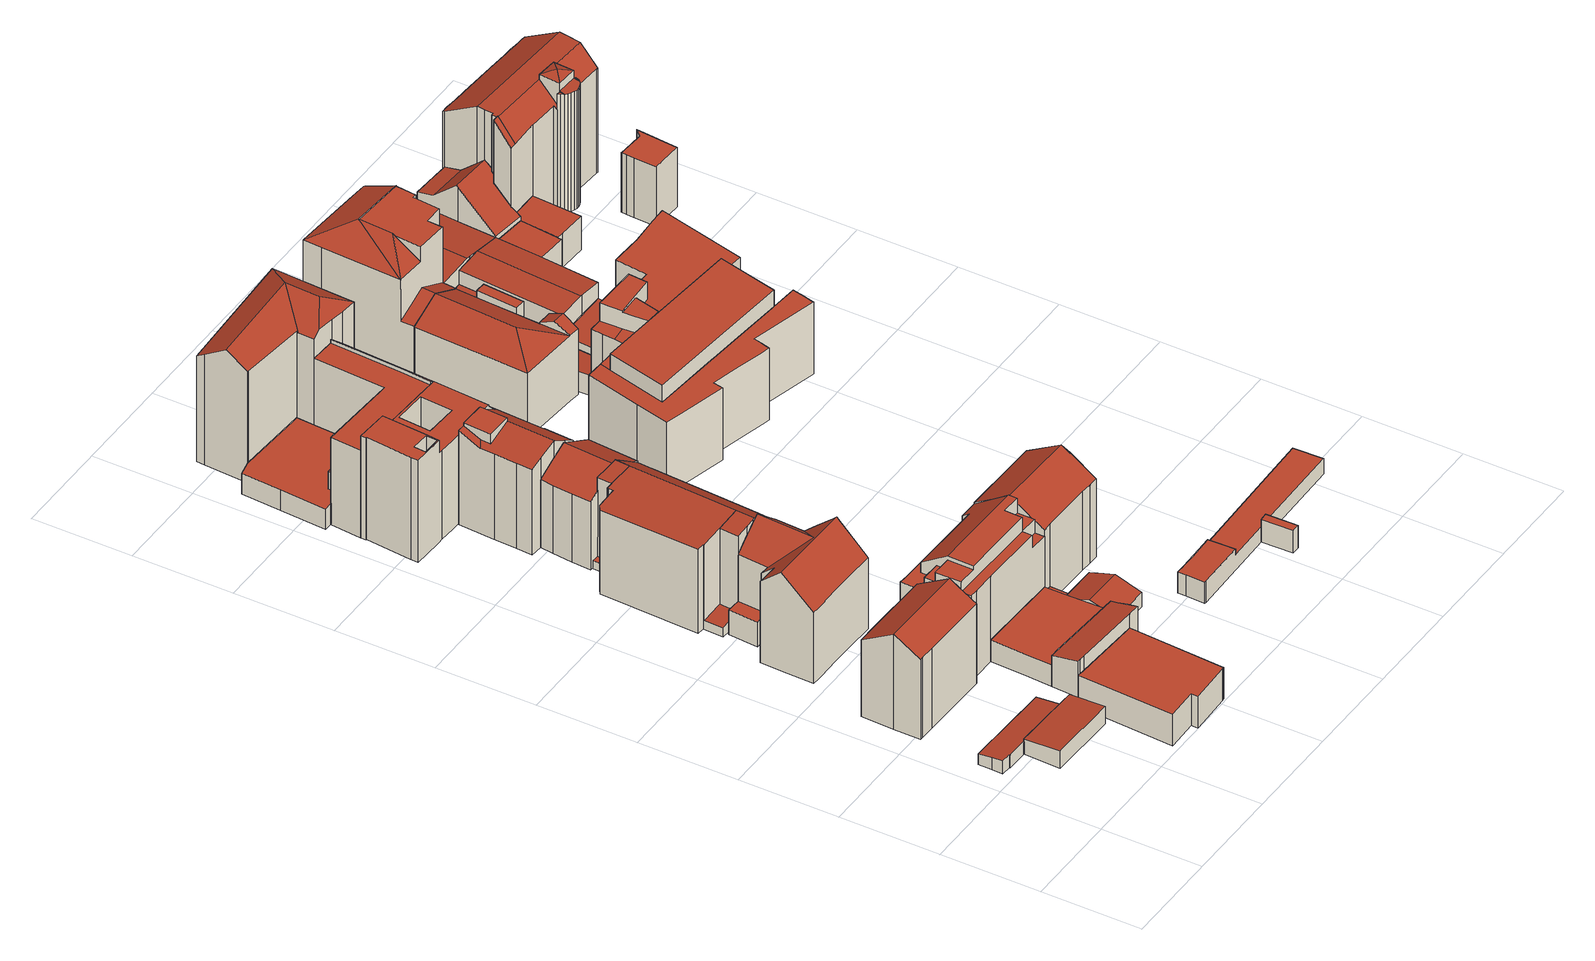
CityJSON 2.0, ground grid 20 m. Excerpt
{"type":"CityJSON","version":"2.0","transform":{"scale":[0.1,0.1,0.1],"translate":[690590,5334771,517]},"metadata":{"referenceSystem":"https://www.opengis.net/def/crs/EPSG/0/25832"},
"CityObjects":{
"building1":{"type":"Building","attributes":{"Gemeindeschluessel":"09162000","HoeheDach":"522.249","HoeheGrund":"519.406","Methode":"2000","NiedrigsteTraufeDesGebaeudes":"521.679","Geometrietyp2DReferenz":"3000","function":"31001_1000","roofType":"1000","measuredHeight":2.84},"geometry":[{"type":"MultiSurface","lod":"2","boundaries":[[[0,1,2,3]],[[4,5,6,7,8,2,1,9]],[[10,0,3,11,12,13,14,15]],[[15,4,9,10]],[[11,8,7,12]],[[14,5,4,15]],[[12,7,6,13]],[[10,9,1,0]],[[13,6,5,14]],[[3,2,8,11]]],"semantics":{"surfaces":[{"type":"WallSurface"},{"type":"RoofSurface"},{"type":"GroundSurface"}],"values":[0,1,2,0,0,0,0,0,0,0]}}]},
"building2":{"type":"Building","attributes":{"Gemeindeschluessel":"09162000","HoeheDach":"523.307","HoeheGrund":"519.489","Methode":"2000","NiedrigsteTraufeDesGebaeudes":"522.813","Geometrietyp2DReferenz":"3000","function":"31001_9998","roofType":"1000","measuredHeight":3.82},"geometry":[{"type":"MultiSurface","lod":"2","boundaries":[[[16,17,18,19,20]],[[16,21,22,17]],[[23,20,19,24]],[[25,18,17,22]],[[24,19,18,25]],[[20,23,21,16]],[[22,21,23,24,25]]],"semantics":{"surfaces":[{"type":"RoofSurface"},{"type":"WallSurface"},{"type":"GroundSurface"}],"values":[0,1,1,1,1,1,2]}}]},
"building3":{"type":"Building","attributes":{"Gemeindeschluessel":"09162000","HoeheDach":"539.886","HoeheGrund":"519.356","Methode":"2000","NiedrigsteTraufeDesGebaeudes":"536.016","Geometrietyp2DReferenz":"3000","function":"31001_1000","roofType":"3100","measuredHeight":20.53,"storeysAboveGround":6},"geometry":[{"type":"MultiSurface","lod":"2","boundaries":[[[26,27,28,29]],[[30,31,32,33]],[[34,35,36,37,30,33,26,29,38,39,40]],[[33,32,27,26]],[[37,41,31,30]],[[42,43,44,45,46,28]],[[29,28,46,38]],[[40,44,43,34]],[[36,47,41,37]],[[32,31,41,47,48,42,28,27]],[[39,45,44,40]],[[34,43,42,48,35]],[[35,48,47,36]],[[38,46,45,39]]],"semantics":{"surfaces":[{"type":"WallSurface"},{"type":"GroundSurface"},{"type":"RoofSurface"}],"values":[0,0,1,0,0,2,0,0,0,2,0,0,0,0]}}]},
"building4":{"type":"Building","attributes":{"Gemeindeschluessel":"09162000","HoeheDach":"524.278","HoeheGrund":"517.493","Methode":"1000","NiedrigsteTraufeDesGebaeudes":"524.278","Geometrietyp2DReferenz":"3000","function":"31001_2000","roofType":"1000","measuredHeight":6.79,"storeysAboveGround":1},"geometry":[{"type":"MultiSurface","lod":"2","boundaries":[[[49,50,51,52]],[[53,54,55,56,57,58]],[[59,60,61,62]],[[63,64,60,59]],[[57,65,66,67,68,58]],[[62,61,69,70]],[[71,72,50,49]],[[70,69,72,71]],[[67,66,73,74]],[[73,75,76,77,78,74]],[[52,51,55,54]],[[66,65,57,56,55,51,50,72,69,61,60,64,76,75,73]],[[64,63,77,76]],[[70,71,49,52,54,53,58,68,67,74,78,77,63,59,62]]],"semantics":{"surfaces":[{"type":"WallSurface"},{"type":"RoofSurface"},{"type":"GroundSurface"}],"values":[0,0,0,0,0,0,0,0,0,0,0,1,0,2]}}]},
"building5":{"type":"Building","attributes":{"Gemeindeschluessel":"09162000","HoeheDach":"540.271","HoeheGrund":"519.030","Methode":"2000","NiedrigsteTraufeDesGebaeudes":"524.310","Geometrietyp2DReferenz":"3000","function":"31001_9998","roofType":"3100","measuredHeight":21.24,"storeysAboveGround":4},"geometry":[{"type":"MultiSurface","lod":"2","boundaries":[[[79,80,81,82,83,84,85,86,87,88,89]],[[90,91,92,93,94,95,96]],[[93,92,97,98,99,100]],[[87,86,85,84,101,102,103,104,105,91,90,106,107,88]],[[97,105,108,98]],[[104,109,110,111,112,108,105]],[[83,113,114,115,101,84]],[[116,117,115,114,113,118,119,120,121,122,123,124,125,96,95,94,126,127,128,129,130,131,132]],[[98,108,112,129,128,127,99]],[[117,116,132,133,103,102]],[[94,93,100,126]],[[117,102,101,115]],[[126,100,99,127]],[[103,133,110,109,104]],[[92,91,105,97]],[[129,112,111,130]],[[89,88,107,124,123,122]],[[110,133,132,131,130,111]],[[106,90,96,125,124,107]],[[121,120,119,118,113,83,82,81,80,79,89,122]]],"semantics":{"surfaces":[{"type":"RoofSurface"},{"type":"WallSurface"},{"type":"GroundSurface"}],"values":[0,1,0,0,1,0,1,2,1,1,1,1,1,0,1,1,1,1,1,1]}}]},
"building6":{"type":"Building","attributes":{"Gemeindeschluessel":"09162000","HoeheDach":"527.253","HoeheGrund":"519.490","Methode":"1000","NiedrigsteTraufeDesGebaeudes":"526.205","Geometrietyp2DReferenz":"3000","function":"31001_2000","roofType":"2100","measuredHeight":7.76,"storeysAboveGround":2},"geometry":[{"type":"MultiSurface","lod":"2","boundaries":[[[134,135,136,137]],[[138,139,137,136,140,141]],[[142,143,144,145]],[[146,138,141,147,148,149]],[[145,144,150,151]],[[152,153,154,155]],[[149,148,143,142]],[[155,154,135,134]],[[137,139,138,146,149,142,145,151,156,152,155,134]],[[156,157,153,152]],[[144,143,148,147,141,140,136,135,154,153,157,150]],[[151,150,157,156]]],"semantics":{"surfaces":[{"type":"WallSurface"},{"type":"GroundSurface"},{"type":"RoofSurface"}],"values":[0,0,0,0,0,0,0,0,1,0,2,0]}}]},
"building7":{"type":"Building","attributes":{"Gemeindeschluessel":"09162000","HoeheDach":"524.080","HoeheGrund":"519.510","Methode":"1000","NiedrigsteTraufeDesGebaeudes":"524.080","Geometrietyp2DReferenz":"3000","function":"31001_2000","roofType":"1000","measuredHeight":4.57,"storeysAboveGround":1},"geometry":[{"type":"MultiSurface","lod":"2","boundaries":[[[158,159,134,155,152,160,156,161,162,163,164]],[[165,166,167,168,169,170,171,172,173,174,175]],[[134,168,167,155]],[[155,167,166,152]],[[159,169,168,134]],[[175,174,173,162,161,156]],[[159,158,164,171,170,169]],[[160,152,166,165,175,156]],[[172,171,164,163,162,173]]],"semantics":{"surfaces":[{"type":"GroundSurface"},{"type":"RoofSurface"},{"type":"WallSurface"}],"values":[0,1,2,2,2,2,2,2,2]}}]},
"building8":{"type":"Building","attributes":{"Gemeindeschluessel":"09162000","HoeheDach":"539.037","HoeheGrund":"519.524","Methode":"2000","NiedrigsteTraufeDesGebaeudes":"521.300","Geometrietyp2DReferenz":"3000","function":"31001_9998","roofType":"3100","measuredHeight":19.51,"storeysAboveGround":3},"geometry":[{"type":"MultiSurface","lod":"2","boundaries":[[[176,177,178,179,180]],[[181,182,183,184]],[[176,185,186,177]],[[184,183,187,188]],[[189,190,191,192]],[[193,194,195,196]],[[197,193,196,198,199]],[[200,201,202,203]],[[177,186,182,181,204,205,178]],[[188,206,207,208,209,210,211,212,213,214,215,216,200,203,217,218,219,220,221,222,205,204,181,184]],[[223,224,192,191,221,220,219]],[[192,224,180,189]],[[213,212,211,225,194,193,197,199,214]],[[208,207,206,188,187,226,227,228]],[[189,180,179,190]],[[199,198,229,230,216,215,214]],[[210,231,225,211]],[[203,202,232,217]],[[228,227,226,187,183,182,186,185,233,234]],[[196,195,233,195,229,198]],[[180,185,176]],[[225,231,234,233,195,194]],[[216,230,201,200]],[[218,235,223,219]],[[230,229,195,233,185,180,224,223,235,232,202,201]],[[178,205,222,221,191,190,179]],[[217,232,235,218]],[[209,208,228,234,231,210]]],"semantics":{"surfaces":[{"type":"RoofSurface"},{"type":"WallSurface"},{"type":"GroundSurface"}],"values":[0,1,1,1,0,1,0,1,1,2,1,1,1,1,1,1,1,1,0,1,1,0,1,1,0,1,1,1]}}]},
"building9":{"type":"Building","attributes":{"Gemeindeschluessel":"09162000","HoeheDach":"541.030","HoeheGrund":"519.419","Methode":"2000","NiedrigsteTraufeDesGebaeudes":"535.020","Geometrietyp2DReferenz":"3000","function":"31001_9998","roofType":"2100","measuredHeight":21.61,"storeysAboveGround":7},"geometry":[{"type":"MultiSurface","lod":"2","boundaries":[[[236,237,238,239]],[[240,241,242,243]],[[244,245,246,247,248,249]],[[250,251,252,253]],[[241,254,239,242]],[[254,255,236,239]],[[256,257,248,247]],[[258,259,260,261,262,239]],[[263,264,240,243,262,261]],[[265,249,248,257,266,267]],[[255,268,237,236]],[[263,261,260,269]],[[263,269,35,34,270,271,245,244,264]],[[265,267,272,238,237,268]],[[273,274,275,276]],[[277,266,257,256]],[[246,278,279,280,250,253,277,256,247]],[[35,259,258,276,275,281,251,250,280,34]],[[269,260,259,35]],[[244,249,265,268,255,254,241,240,264]],[[34,280,279,270]],[[270,279,278,271]],[[246,245,271,278]],[[282,252,251,281]],[[281,275,274,282]],[[242,239,262,243]],[[258,239,238,272,273,276]],[[266,277,253,252,282,274,273,272,267]]],"semantics":{"surfaces":[{"type":"WallSurface"},{"type":"RoofSurface"},{"type":"GroundSurface"}],"values":[0,1,0,0,0,1,0,1,0,1,0,0,2,1,1,0,1,0,0,0,0,0,0,1,0,0,0,0]}}]},
"building10":{"type":"Building","attributes":{"Gemeindeschluessel":"09162000","HoeheDach":"538.160","HoeheGrund":"519.674","Methode":"2000","NiedrigsteTraufeDesGebaeudes":"534.403","Geometrietyp2DReferenz":"3000","function":"31001_9998","roofType":"3100","measuredHeight":18.49,"storeysAboveGround":3},"geometry":[{"type":"MultiSurface","lod":"2","boundaries":[[[283,284,285,286]],[[287,288,289,290]],[[291,292,288,287]],[[290,289,293,294]],[[295,296,297,298]],[[299,300,301,302,293,289,288,292]],[[303,295,298,304,283,286,305,306,291,287,290,294]],[[297,296,301,300,285,284]],[[299,292,291,306,305]],[[303,302,301,296,295]],[[286,285,300,299,305]],[[294,293,302,303]],[[297,284,283,304,298]]],"semantics":{"surfaces":[{"type":"WallSurface"},{"type":"RoofSurface"},{"type":"GroundSurface"}],"values":[0,0,0,0,0,1,2,1,0,0,0,0,0]}}]},
"building11":{"type":"Building","attributes":{"Gemeindeschluessel":"09162000","HoeheDach":"542.140","HoeheGrund":"519.992","Methode":"2000","NiedrigsteTraufeDesGebaeudes":"532.075","Geometrietyp2DReferenz":"3000","function":"31001_9998","roofType":"1000","measuredHeight":22.15,"storeysAboveGround":7},"geometry":[{"type":"MultiSurface","lod":"2","boundaries":[[[307,308,309,310,311,312,313,314,315,316,317,318,319,320],[321,322,323,324]],[[325,326,327,328]],[[316,315,314,329,330,331,332,317]],[[333,334,335,336]],[[337,338,339,340,341,335,334,342,343,344],[345,346,327,326]],[[347,321,324,348]],[[349,350,351,352]],[[353,354,311,310,309,355]],[[320,319,318,341,340,339]],[[356,345,326,325]],[[357,343,342,358]],[[354,359,352,351,360,312,311]],[[341,318,317,332,361,336,335]],[[362,346,345,356]],[[348,324,323,363]],[[358,342,334,333]],[[364,365,366,367,307,320,339,338,337,344,368]],[[351,350,369,370,360]],[[368,344,343,357]],[[328,327,346,362]],[[370,313,312,360]],[[371,322,321,347]],[[363,371,347,348]],[[349,352,359,354,353,355,372,367,366,365,364,368,357,358,333,336,361,332,331,330,329,373,374]],[[363,323,322,371]],[[372,355,309,308,307,367]],[[313,370,369,374,373,329,314]],[[328,362,356,325]],[[374,369,350,349]]],"semantics":{"surfaces":[{"type":"RoofSurface"},{"type":"WallSurface"},{"type":"GroundSurface"}],"values":[0,1,1,1,0,1,1,1,1,1,1,1,1,1,1,1,1,0,1,1,1,1,0,2,1,1,1,0,1]}}]},
"building12":{"type":"Building","attributes":{"Gemeindeschluessel":"09162000","HoeheDach":"523.040","HoeheGrund":"519.610","Methode":"2000","NiedrigsteTraufeDesGebaeudes":"523.040","Geometrietyp2DReferenz":"3000","function":"31001_1000","roofType":"1000","measuredHeight":3.43},"geometry":[{"type":"MultiSurface","lod":"2","boundaries":[[[375,376,377,378]],[[379,377,376,380]],[[379,381,378,377]],[[378,381,382,375]],[[382,380,376,375]],[[381,379,380,382]]],"semantics":{"surfaces":[{"type":"WallSurface"},{"type":"RoofSurface"},{"type":"GroundSurface"}],"values":[0,1,0,2,0,0]}}]},
"building13":{"type":"Building","attributes":{"Gemeindeschluessel":"09162000","HoeheDach":"524.814","HoeheGrund":"519.840","Methode":"1000","NiedrigsteTraufeDesGebaeudes":"523.027","Geometrietyp2DReferenz":"3000","function":"31001_1000","roofType":"3100","measuredHeight":4.97},"geometry":[{"type":"MultiSurface","lod":"2","boundaries":[[[383,384,385,386]],[[387,388,389,385,384]],[[388,390,391,380,392,389]],[[385,389,392,393,394,386]],[[393,392,380,395]],[[387,396,397,398,399,391,390,388]],[[391,399,395,380]],[[396,387,384,383]],[[398,397,396,383,386,394,393,395,399]]],"semantics":{"surfaces":[{"type":"WallSurface"},{"type":"RoofSurface"},{"type":"GroundSurface"}],"values":[0,1,1,0,0,0,0,0,2]}}]},
"building14":{"type":"Building","attributes":{"Gemeindeschluessel":"09162000","HoeheDach":"528.340","HoeheGrund":"520.120","Methode":"2000","NiedrigsteTraufeDesGebaeudes":"524.457","Geometrietyp2DReferenz":"3000","function":"31001_9998","roofType":"1000","measuredHeight":8.22},"geometry":[{"type":"MultiSurface","lod":"2","boundaries":[[[400,401,402,403,404,405,406,407]],[[408,409,410,411]],[[404,412,413,405]],[[400,407,414,415]],[[410,409,416,417]],[[401,400,415,418,419,420,411,410,417]],[[416,402,401,417]],[[414,421,418,415]],[[416,409,408,422,423,421,414,407,406,424,425,403,402]],[[419,423,422,420]],[[420,422,408,411]],[[424,413,412,425]],[[425,412,404,403]],[[406,405,413,424]],[[418,421,423,419]]],"semantics":{"surfaces":[{"type":"WallSurface"},{"type":"RoofSurface"},{"type":"GroundSurface"}],"values":[0,0,1,0,0,2,0,0,1,0,0,0,0,0,0]}}]},
"building15":{"type":"Building","attributes":{"Gemeindeschluessel":"09162000","HoeheDach":"540.810","HoeheGrund":"519.776","Methode":"2000","NiedrigsteTraufeDesGebaeudes":"532.440","Geometrietyp2DReferenz":"3000","function":"31001_1000","roofType":"3100","measuredHeight":21.03,"storeysAboveGround":5},"geometry":[{"type":"MultiSurface","lod":"2","boundaries":[[[426,427,428,429]],[[430,431,432,433]],[[426,434,435,436,437,427]],[[438,439,440,441]],[[442,443,444,445,446]],[[431,430,447,448,449]],[[450,451,452,453]],[[440,439,454,455,456]],[[457,458,451,450]],[[443,442,457,450,453,448,447,434,426,429,459,438,441]],[[460,461,436,435,462]],[[437,436,461,463]],[[442,446,458,457]],[[463,461,460,464]],[[455,465,466,456]],[[431,449,452,451,458,446,445,463,464,432]],[[459,429,428,465,455,454]],[[459,454,439,438]],[[434,447,430,433,462,435]],[[460,462,433,432,464]],[[453,452,449,448]],[[443,441,440,456,466,444]],[[444,466,465,428,427,437,463,445]]],"semantics":{"surfaces":[{"type":"WallSurface"},{"type":"RoofSurface"},{"type":"GroundSurface"}],"values":[0,1,0,0,0,0,0,1,0,2,1,0,0,0,0,1,0,0,0,0,0,0,1]}}]},
"building16":{"type":"Building","attributes":{"Gemeindeschluessel":"09162000","HoeheDach":"539.688","HoeheGrund":"520.000","Methode":"2000","NiedrigsteTraufeDesGebaeudes":"536.380","Geometrietyp2DReferenz":"3000","function":"31001_9998","roofType":"1000","measuredHeight":19.69,"storeysAboveGround":4},"geometry":[{"type":"MultiSurface","lod":"2","boundaries":[[[467,374,468,469,470,332,336,471,472,473,474,475,476,477,478]],[[477,479,480,478]],[[336,481,482,471]],[[483,484,485,486,487,488]],[[332,489,481,336]],[[470,469,468,374,490,491,483,488,492,489,332]],[[374,467,478,480,493,490]],[[494,495,473,472,471,482]],[[491,490,493,480,479,485,484,483]],[[495,496,497,475,474,473]],[[489,492,488,487,486,497,496,495,494,482,481]],[[486,485,479,477,476,475,497]]],"semantics":{"surfaces":[{"type":"GroundSurface"},{"type":"WallSurface"},{"type":"RoofSurface"}],"values":[0,1,1,1,1,1,1,1,2,1,2,1]}}]},
"building17":{"type":"Building","attributes":{"Gemeindeschluessel":"09162000","HoeheDach":"540.820","HoeheGrund":"519.491","Methode":"2000","NiedrigsteTraufeDesGebaeudes":"536.405","Geometrietyp2DReferenz":"3000","function":"31001_1000","roofType":"3100","measuredHeight":21.33,"storeysAboveGround":4},"geometry":[{"type":"MultiSurface","lod":"2","boundaries":[[[498,499,500,164,501]],[[502,503,504,505]],[[506,507,508,509,510,164,500,511,502,505]],[[512,504,503,513,499,498]],[[509,514,515,510]],[[511,513,503,502]],[[507,516,517,508]],[[506,505,504,512,518]],[[500,499,513,511]],[[501,515,514,517,516,518,512,498]],[[508,517,514,509]],[[501,164,510,515]],[[506,518,516,507]]],"semantics":{"surfaces":[{"type":"WallSurface"},{"type":"GroundSurface"},{"type":"RoofSurface"}],"values":[0,0,1,2,0,0,0,0,0,2,0,0,0]}}]},
"building18":{"type":"Building","attributes":{"Gemeindeschluessel":"09162000","HoeheDach":"546.970","HoeheGrund":"520.206","Methode":"1000","NiedrigsteTraufeDesGebaeudes":"542.888","Geometrietyp2DReferenz":"3000","function":"31001_9998","roofType":"3100","measuredHeight":26.76,"storeysAboveGround":7},"geometry":[{"type":"MultiSurface","lod":"2","boundaries":[[[519,520,521,522]],[[523,524,525,526]],[[527,528,529,530,531]],[[532,533,534,527,531]],[[535,522,521,536,537]],[[538,539,540,541]],[[542,543,523,526,544,545]],[[542,545,532,531,530]],[[529,540,539,543,542,530]],[[520,519,534,533]],[[535,537,546,547]],[[545,536,521,520,533,532]],[[538,524,523,543,539]],[[541,540,529,528]],[[524,538,541,528,527,534,519,522,535,547,525]],[[544,526,525,547,546]],[[545,544,546,537,536]]],"semantics":{"surfaces":[{"type":"WallSurface"},{"type":"RoofSurface"},{"type":"GroundSurface"}],"values":[0,0,0,0,0,0,1,1,1,0,0,1,0,0,2,0,1]}}]},
"building19":{"type":"Building","attributes":{"Gemeindeschluessel":"09162000","HoeheDach":"524.470","HoeheGrund":"519.560","Methode":"2000","NiedrigsteTraufeDesGebaeudes":"524.470","Geometrietyp2DReferenz":"3000","function":"51009_1610","roofType":"1000","measuredHeight":4.91},"geometry":[{"type":"MultiSurface","lod":"2","boundaries":[[[548,549,550,551]],[[552,550,549,553]],[[554,552,553,555]],[[555,553,549,548]],[[551,550,552,554]],[[555,548,551,554]]],"semantics":{"surfaces":[{"type":"WallSurface"},{"type":"RoofSurface"},{"type":"GroundSurface"}],"values":[0,1,0,0,0,2]}}]},
"building20":{"type":"Building","attributes":{"Gemeindeschluessel":"09162000","HoeheDach":"524.170","HoeheGrund":"519.561","Methode":"2000","NiedrigsteTraufeDesGebaeudes":"522.880","Geometrietyp2DReferenz":"3000","function":"31001_2000","roofType":"1000","measuredHeight":4.61},"geometry":[{"type":"MultiSurface","lod":"2","boundaries":[[[556,557,558,559]],[[560,561,557,556]],[[562,563,564,565,566,567]],[[568,569,564,563]],[[566,565,570,571]],[[572,573,569,568]],[[574,575,576,577]],[[548,578,579,555]],[[562,567,580,581]],[[560,556,559,570,565,564,569,573,582]],[[558,555,579,571,570,559]],[[561,560,582,583]],[[558,557,561,583,572,568,563,562,581,576,575,548,555]],[[577,576,581,580]],[[577,580,567,566,571,579,578,574]],[[583,582,573,572]],[[575,574,578,548]]],"semantics":{"surfaces":[{"type":"WallSurface"},{"type":"RoofSurface"},{"type":"GroundSurface"}],"values":[0,0,0,0,0,0,0,0,0,1,0,0,2,0,1,0,0]}}]},
"building21":{"type":"Building","attributes":{"Gemeindeschluessel":"09162000","HoeheDach":"537.210","HoeheGrund":"519.980","Methode":"2000","NiedrigsteTraufeDesGebaeudes":"534.084","Geometrietyp2DReferenz":"3000","function":"31001_9998","roofType":"3200","measuredHeight":17.23,"storeysAboveGround":4},"geometry":[{"type":"MultiSurface","lod":"2","boundaries":[[[584,585,586,587]],[[588,589,590,591,592,593,594]],[[592,595,593]],[[595,596,597,598,593]],[[590,586,599,591]],[[586,585,600,599]],[[596,601,602,603,604,597]],[[605,606,607,608,609,610,611,612]],[[591,599,600,613,614,592]],[[609,608,602,601]],[[613,600,585,584,615,605,612]],[[590,589,587,586]],[[593,598,597,604,616,594]],[[587,589,588,594,616,604,603,602,608,607,606,605,615,584]],[[592,614,613,612,611,610,609,601,596,595]]],"semantics":{"surfaces":[{"type":"WallSurface"},{"type":"RoofSurface"},{"type":"GroundSurface"}],"values":[0,0,1,1,1,1,0,0,0,0,0,0,0,2,1]}}]},
"building22":{"type":"Building","attributes":{"Gemeindeschluessel":"09162000","HoeheDach":"538.912","HoeheGrund":"519.880","Methode":"1000","NiedrigsteTraufeDesGebaeudes":"538.912","Geometrietyp2DReferenz":"3000","function":"31001_9998","roofType":"1000","measuredHeight":19.03,"storeysAboveGround":4},"geometry":[{"type":"MultiSurface","lod":"2","boundaries":[[[617,618,619,620,621,622]],[[617,622,623,624]],[[618,617,624,625,619]],[[624,623,626,625]],[[625,626,620,619]],[[622,621,620,626,623]]],"semantics":{"surfaces":[{"type":"WallSurface"},{"type":"GroundSurface"},{"type":"RoofSurface"}],"values":[0,0,1,0,0,2]}}]},
"building23":{"type":"Building","attributes":{"Gemeindeschluessel":"09162000","HoeheDach":"539.270","HoeheGrund":"519.750","Methode":"2000","NiedrigsteTraufeDesGebaeudes":"535.358","Geometrietyp2DReferenz":"3000","function":"31001_9998","roofType":"1000","measuredHeight":19.52,"storeysAboveGround":3},"geometry":[{"type":"MultiSurface","lod":"2","boundaries":[[[627,628,629,630]],[[631,632,633,634]],[[635,636,637,638,639,640,641,642,643,644,645,646,647,648,649,650,651,652,653]],[[654,646,645,655]],[[655,645,644,656]],[[657,658,659,660,661,662]],[[663,664,665,666]],[[667,666,665,668,669,670]],[[671,672,673,630,629,674,675,676,664,663]],[[670,669,657,662]],[[677,678,679,680,681,682]],[[683,684,685,686]],[[687,688,689,649,648,690,691,692,693,694]],[[695,642,641,696]],[[697,698,699,678,677,700,701]],[[649,689,702,650]],[[700,677,682,703,660,659]],[[704,705,702,689,688]],[[699,687,694,679,678]],[[706,707,701,708]],[[709,710,711,712,713,714,715,716,707,706,717,718,719,720,683,686,721,722,631,634,627,630,673,672,671,663,666,667,670,662,661,660,703,682,681,680,693,692,691,690,723,654,655,656,724,695,696]],[[712,711,710,709,696,641,640,639,638,637]],[[686,685,725,721]],[[699,698,697,726,727,728,704,688,687]],[[724,643,642,695]],[[653,652,651,729,730,731]],[[722,732,632,631]],[[733,734,735,736,684,683,720,719,718,717,706,708]],[[721,725,732,722]],[[668,665,664,676,675,674,629,628,633,632,732,725,685,684,736,735,734,733,708,701,700,659,658,657,669]],[[728,729,651,650,702,705,704]],[[634,633,628,627]],[[648,647,646,654,723,690]],[[680,679,694,693]],[[727,726,731,730,729,728]],[[716,715,714,713,712,637,636,635,653,731,726,697,701,707]],[[656,644,643,724]]],"semantics":{"surfaces":[{"type":"WallSurface"},{"type":"RoofSurface"},{"type":"GroundSurface"}],"values":[0,0,1,0,0,0,0,0,0,0,0,0,0,0,1,0,0,1,1,0,2,0,0,0,0,0,0,0,0,1,0,0,0,0,1,0,0]}}]},
"building24":{"type":"Building","attributes":{"Gemeindeschluessel":"09162000","HoeheDach":"546.390","HoeheGrund":"520.175","Methode":"2000","NiedrigsteTraufeDesGebaeudes":"534.146","Geometrietyp2DReferenz":"3000","function":"31001_9998","roofType":"1000","measuredHeight":26.21,"storeysAboveGround":7},"geometry":[{"type":"MultiSurface","lod":"2","boundaries":[[[737,738,739,740]],[[741,742,743,744]],[[745,746,747]],[[748,749,750,751]],[[744,743,752,753]],[[750,749,752,743,742,754,755]],[[746,750,756]],[[757,758,759,760]],[[761,762,755,763]],[[764,765,766,756,762,761]],[[767,738,737,768,769,770]],[[766,765,771,772]],[[740,759,758,748,751,745,747,773,768,737]],[[774,754,742,741]],[[773,775,756,766,772,769,768]],[[763,755,754,774]],[[767,770,601,776]],[[740,739,760,759]],[[775,773,747]],[[775,747,746,756]],[[601,770,769,772,771]],[[750,755,762,756]],[[751,750,746,745]],[[757,753,752,749,748,758]],[[764,776,601,771,765]],[[757,760,739,738,767,776,764,761,763,774,741,744,753]]],"semantics":{"surfaces":[{"type":"WallSurface"},{"type":"RoofSurface"},{"type":"GroundSurface"}],"values":[0,0,0,0,0,1,1,0,0,0,0,1,1,0,0,0,0,0,0,1,1,1,0,0,0,2]}}]},
"building25":{"type":"Building","attributes":{"Gemeindeschluessel":"09162000","HoeheDach":"528.368","HoeheGrund":"520.570","Methode":"2000","NiedrigsteTraufeDesGebaeudes":"524.309","Geometrietyp2DReferenz":"3000","function":"31001_9998","roofType":"1000","measuredHeight":7.8,"storeysAboveGround":1},"geometry":[{"type":"MultiSurface","lod":"2","boundaries":[[[777,778,779,780]],[[780,779,781,782]],[[783,784,785]],[[786,787,788,789]],[[785,784,790,788,787,791,792]],[[793,794,795,784,783]],[[796,797,798,799,800,789,788,790,801,802]],[[803,791,787,786]],[[800,799,798,804,777,780,782,805,806,807,808,809,810,803,786,789]],[[804,811,778,777]],[[784,795,801,790]],[[812,793,783,785,813,814,815]],[[802,801,795,794]],[[792,813,785]],[[816,796,802,794,793,812]],[[782,781,817,805]],[[806,818,819,807]],[[819,815,814,809,808,807]],[[805,817,818,806]],[[818,817,781,779,778,811,797,796,816,812,815,819]],[[798,797,811,804]],[[814,813,792,791,803,810,809]]],"semantics":{"surfaces":[{"type":"WallSurface"},{"type":"RoofSurface"},{"type":"GroundSurface"}],"values":[0,0,0,0,1,0,0,0,2,0,0,1,1,0,0,0,0,0,0,1,0,0]}}]},
"building26":{"type":"Building","attributes":{"Gemeindeschluessel":"09162000","HoeheDach":"525.718","HoeheGrund":"520.660","Methode":"1000","NiedrigsteTraufeDesGebaeudes":"524.717","Geometrietyp2DReferenz":"3000","function":"31001_9998","roofType":"1000","measuredHeight":5.06},"geometry":[{"type":"MultiSurface","lod":"2","boundaries":[[[820,821,822,823]],[[824,825,826,827,828,829,830,831,820,823]],[[832,833,834,835,830,829,828,827]],[[836,821,820,831,830,835]],[[824,837,838,825]],[[826,825,838,839,832,827]],[[823,822,837,824]],[[839,838,837,822,821,836,835,834,833,832]]],"semantics":{"surfaces":[{"type":"WallSurface"},{"type":"GroundSurface"},{"type":"RoofSurface"}],"values":[0,1,0,0,0,0,0,2]}}]},
"building27":{"type":"Building","attributes":{"Gemeindeschluessel":"09162000","HoeheDach":"529.627","HoeheGrund":"520.730","Methode":"1000","NiedrigsteTraufeDesGebaeudes":"529.012","Geometrietyp2DReferenz":"3000","function":"31001_9998","roofType":"3100","measuredHeight":8.9,"storeysAboveGround":2},"geometry":[{"type":"MultiSurface","lod":"2","boundaries":[[[840,841,842,843,844,830]],[[845,846,847,848,849,850]],[[851,820,845,850,840,830]],[[852,848,847,853]],[[850,849,854,842,841,840]],[[823,846,845,820]],[[853,823,820,851,830,844,843,855,856,852]],[[843,842,854,855]],[[848,852,856,849]],[[855,854,849,856]],[[853,847,846,823]]],"semantics":{"surfaces":[{"type":"WallSurface"},{"type":"RoofSurface"},{"type":"GroundSurface"}],"values":[0,1,0,0,1,0,2,0,0,0,0]}}]},
"building28":{"type":"Building","attributes":{"Gemeindeschluessel":"09162000","HoeheDach":"529.928","HoeheGrund":"520.654","Methode":"2000","NiedrigsteTraufeDesGebaeudes":"529.013","Geometrietyp2DReferenz":"3000","function":"31001_9998","roofType":"3100","measuredHeight":9.27,"storeysAboveGround":2},"geometry":[{"type":"MultiSurface","lod":"2","boundaries":[[[856,849,857,858]],[[859,860,848,852]],[[861,862,843,858,857,863]],[[864,861,863,865,866,867,868,869,870]],[[871,869,868,872]],[[873,874,866,865,875]],[[852,848,849,856]],[[876,875,865,863,857,849,848,860]],[[877,864,870,878]],[[878,870,869,871]],[[864,877,862,861]],[[860,859,879,876]],[[880,867,866,874]],[[872,868,867,880]],[[876,879,873,875]],[[859,852,856,858,843,862,877,878,871,872,880,874,873,879]]],"semantics":{"surfaces":[{"type":"WallSurface"},{"type":"RoofSurface"},{"type":"GroundSurface"}],"values":[0,0,0,1,0,0,0,1,0,0,0,0,0,0,0,2]}}]},
"building29":{"type":"Building","attributes":{"Gemeindeschluessel":"09162000","HoeheDach":"528.122","HoeheGrund":"520.890","Methode":"1000","NiedrigsteTraufeDesGebaeudes":"528.122","Geometrietyp2DReferenz":"3000","function":"31001_2000","roofType":"1000","measuredHeight":7.23},"geometry":[{"type":"MultiSurface","lod":"2","boundaries":[[[881,882,883,884,885,886]],[[887,888,889,890,891,892]],[[893,894,889,888]],[[890,889,894,895,882,881,886,896,891]],[[893,897,883,882,895,894]],[[891,896,886,885,898,892]],[[897,893,888,887,892,898,885,884,883]]],"semantics":{"surfaces":[{"type":"WallSurface"},{"type":"RoofSurface"},{"type":"GroundSurface"}],"values":[0,0,0,1,0,0,2]}}]},
"building30":{"type":"Building","attributes":{"Gemeindeschluessel":"09162000","HoeheDach":"536.680","HoeheGrund":"520.712","Methode":"2000","NiedrigsteTraufeDesGebaeudes":"528.975","Geometrietyp2DReferenz":"3000","function":"31001_9998","roofType":"3100","measuredHeight":15.97,"storeysAboveGround":3},"geometry":[{"type":"MultiSurface","lod":"2","boundaries":[[[899,900,901,902]],[[879,859,903,904,905,906]],[[907,908,909,905,904]],[[910,911,912,913]],[[914,915,916,909,908]],[[852,917,903,859]],[[913,912,900,899]],[[902,901,918,919]],[[919,918,920,921]],[[917,852,922,923]],[[914,910,913,899,902,919,921,922,852,859,879,924,925,915]],[[879,906,926,924]],[[910,914,908,907,911]],[[923,920,918,901,900,912,911,907,904,903,917]],[[923,922,921,920]],[[925,927,916,915]],[[909,916,927,926,906,905]],[[924,926,927,925]]],"semantics":{"surfaces":[{"type":"WallSurface"},{"type":"RoofSurface"},{"type":"GroundSurface"}],"values":[0,0,1,0,0,0,0,0,0,0,2,0,0,1,0,0,1,0]}}]},
"building31":{"type":"Building","attributes":{"Gemeindeschluessel":"09162000","HoeheDach":"528.216","HoeheGrund":"520.940","Methode":"1000","NiedrigsteTraufeDesGebaeudes":"528.216","Geometrietyp2DReferenz":"3000","function":"31001_2000","roofType":"1000","measuredHeight":7.28},"geometry":[{"type":"MultiSurface","lod":"2","boundaries":[[[928,929,930,931,893,883,932,933]],[[930,929,934,935,936,931]],[[883,937,938,932]],[[932,938,939,933]],[[936,935,934,940,939,938,937,941]],[[929,928,933,939,940,934]],[[931,936,941,893]],[[893,941,937,883]]],"semantics":{"surfaces":[{"type":"GroundSurface"},{"type":"WallSurface"},{"type":"RoofSurface"}],"values":[0,1,1,1,2,1,1,1]}}]},
"building32":{"type":"Building","attributes":{"Gemeindeschluessel":"09162000","HoeheDach":"549.130","HoeheGrund":"520.799","Methode":"2000","NiedrigsteTraufeDesGebaeudes":"542.860","Geometrietyp2DReferenz":"3000","function":"31001_9998","roofType":"3100","measuredHeight":28.33,"storeysAboveGround":7},"geometry":[{"type":"MultiSurface","lod":"2","boundaries":[[[942,943,944,945]],[[946,947,948,949]],[[950,951,952,953,954,955]],[[956,957,958,959]],[[954,953,960,961]],[[962,951,963]],[[964,965,966,967]],[[968,967,966,969,970,971]],[[964,972,973,974,965]],[[974,975,969,966,965]],[[953,952,976,977]],[[978,979,980,981]],[[982,983,979,978]],[[984,985,986,987,988,989,990,991,992,993,994,995,996,946,949,997,998,999,942,945,972,964,967,968,1000,956,959,1001,1002,1003,1004,1005,1006,1007,1008,1009,1010,982,978,981]],[[986,1011,1012,987]],[[973,944,943,1013,1014,1015,1016,971,970,975,974]],[[1017,948,947,1018,1019,1020,1021,960,953,977,1022]],[[1001,1023,1024,1002]],[[998,1025,1026,999]],[[962,963,976]],[[998,997,1017,1022,1027,1025]],[[955,954,1028,1029]],[[942,999,1026,1030,1013,943]],[[1008,1031,1032,1009]],[[990,1033,1034,991]],[[952,951,962]],[[945,944,973,972]],[[1035,1027,1022,977,976,963,1015,1014]],[[1002,1024,1036,1003]],[[995,1019,1018,996]],[[1001,959,958,1037,1023]],[[1026,1025,1027,1035,1030]],[[1010,1038,983,982]],[[1034,1033,1028,954,961]],[[996,1018,947,946]],[[1009,1032,1038,1010]],[[1015,950,1039,1040,1041,1037,958,957,1042,1016]],[[994,1020,1019,995]],[[1005,1043,1044,1006]],[[1012,1045,989,988,987]],[[1003,1036,1046,1004]],[[993,1021,1020,994]],[[1000,1042,957,956]],[[991,1034,961,992]],[[990,989,1045,1029,1028,1033]],[[1044,1043,1046,1036,1024,1023,1037,1041,980,979,983,1038,1032,1031]],[[949,948,1017,997]],[[985,984,1040,1039,1047]],[[984,981,980,1041,1040]],[[1000,968,971,1016,1042]],[[1004,1046,1043,1005]],[[985,1047,1011,986]],[[992,961,960,1021,993]],[[970,969,975]],[[1012,1011,1047,1039,950,955,1029,1045]],[[1013,1030,1035,1014]],[[1015,963,951,950]],[[952,962,976]],[[1044,1031,1008,1007,1006]]],"semantics":{"surfaces":[{"type":"WallSurface"},{"type":"RoofSurface"},{"type":"GroundSurface"}],"values":[0,0,0,0,0,1,0,0,0,1,0,0,0,2,0,1,1,0,0,1,0,0,0,0,0,1,0,0,0,0,0,1,0,1,0,0,1,0,0,0,0,0,0,0,0,1,0,0,0,0,0,0,0,0,1,0,0,1,0]}}]},
"building33":{"type":"Building","attributes":{"Gemeindeschluessel":"09162000","HoeheDach":"533.803","HoeheGrund":"520.900","Methode":"1000","NiedrigsteTraufeDesGebaeudes":"533.803","Geometrietyp2DReferenz":"3000","function":"31001_9998","roofType":"1000","measuredHeight":12.9,"storeysAboveGround":3},"geometry":[{"type":"MultiSurface","lod":"2","boundaries":[[[1048,1049,1050,1051,1052,1053]],[[1054,1055,1056,1057,1058,1059]],[[1060,1061,1062,1063]],[[1064,1065,1061,1060]],[[1050,1049,1066,1067]],[[1067,1066,1068,1069]],[[1063,1062,1053,1052]],[[1068,1070,1057,1056,1071,1069]],[[1059,1058,1057,1070,1068,1066,1049,1048,1053,1062,1061,1065]],[[1055,1054,1064,1060,1063,1052,1051,1050,1067,1069,1071,1056]],[[1054,1059,1065,1064]]],"semantics":{"surfaces":[{"type":"WallSurface"},{"type":"RoofSurface"},{"type":"GroundSurface"}],"values":[0,0,0,0,0,0,0,0,1,2,0]}}]}
},
"vertices":[
[25,232,24],[25,232,50],[26,259,47],[26,259,24],[45,209,52],[45,207,52],[89,206,52],[209,203,52],[210,254,47],[25,210,52],[25,210,24],[210,254,24],[209,203,24],[89,206,24],[45,207,24],[45,209,24],
[89,206,58],[87,133,63],[231,130,63],[234,202,58],[209,203,58],[89,206,25],[87,133,25],[209,203,25],[234,202,25],[231,130,25],
[34,378,24],[34,378,197],[35,432,229],[35,432,24],[70,377,24],[70,377,197],[41,378,197],[41,378,24],[217,494,24],[215,386,24],[215,375,24],[213,375,24],[37,497,24],[43,497,24],[72,497,24],[213,375,197],[216,429,229],[217,494,190],[72,497,190],[43,497,190],[37,497,190],[215,375,197],[215,386,203],
[411,5,5],[411,5,73],[411,4,73],[411,4,5],[340,2,5],[409,4,5],[409,4,73],[340,2,73],[324,1,73],[324,1,5],[286,205,5],[286,205,73],[427,198,73],[427,198,5],[276,206,5],[276,206,73],[324,2,73],[324,15,73],[324,15,5],[324,2,5],[415,5,73],[415,5,5],[413,5,5],[413,5,73],[260,13,73],[260,13,5],[268,167,73],[270,206,73],[270,206,5],[268,167,5],
[91,615,174],[136,615,174],[137,615,174],[195,614,174],[254,613,174],[258,678,233],[199,679,233],[140,680,233],[92,681,233],[79,681,233],[78,616,174],[123,721,197],[124,747,174],[124,747,73],[124,749,73],[124,749,20],[124,747,20],[123,721,20],[144,746,73],[148,807,73],[119,809,73],[115,749,73],[258,684,228],[260,719,197],[261,744,174],[200,689,224],[144,746,174],[93,722,196],[80,723,196],[148,807,174],[203,745,224],[206,804,224],[193,805,213],[176,806,199],[254,613,20],[258,678,20],[258,684,20],[261,744,20],[260,719,20],[195,614,20],[137,615,20],[136,615,20],[91,615,20],[78,616,20],[79,681,20],[80,723,20],[93,722,20],[115,749,20],[119,809,20],[148,807,20],[176,806,20],[193,805,20],[206,804,20],[264,801,20],[264,801,174],
[453,251,25],[453,251,92],[452,239,94],[452,239,25],[452,197,25],[452,218,25],[452,218,99],[452,197,103],[286,205,25],[286,205,103],[276,206,103],[276,206,25],[451,197,25],[451,197,103],[427,198,103],[427,198,25],[270,206,103],[270,206,25],[278,260,25],[278,260,92],[289,260,92],[289,260,25],[273,261,25],[273,261,92],
[451,379,25],[451,344,25],[276,261,25],[275,307,25],[279,385,25],[378,383,25],[451,381,25],[276,261,71],[278,260,71],[289,260,71],[453,251,71],[451,344,71],[451,379,71],[451,381,71],[378,383,71],[279,385,71],[275,307,71],[273,261,71],
[213,1061,219],[215,1091,219],[193,1093,217],[164,1096,214],[162,1066,214],[216,1091,25],[216,1091,219],[281,1086,171],[281,1086,25],[213,1061,220],[215,1091,220],[279,1057,171],[279,1057,25],[162,1066,43],[164,1096,43],[150,1097,43],[149,1067,43],[147,807,51],[147,807,214],[150,845,214],[150,845,51],[119,809,47],[104,848,45],[103,810,45],[89,851,25],[89,851,207],[97,1050,206],[97,1050,25],[215,1091,25],[193,1093,25],[279,1056,25],[267,839,25],[264,801,25],[198,805,25],[193,805,25],[176,806,25],[147,807,25],[119,809,25],[103,810,25],[104,848,25],[104,850,25],[107,1057,25],[148,1055,25],[149,1065,25],[149,1067,25],[150,1097,25],[164,1096,25],[149,1065,213],[149,1067,213],[176,806,217],[279,1056,171],[267,839,171],[264,801,171],[104,848,208],[104,850,208],[193,805,219],[107,1057,207],[200,842,220],[198,805,220],[148,1055,213],
[413,437,209],[413,437,240],[412,402,240],[412,402,209],[451,381,180],[451,401,180],[412,402,180],[412,382,180],[454,522,24],[288,525,24],[288,525,181],[415,523,181],[415,523,192],[454,522,192],[217,480,181],[217,480,210],[257,479,210],[257,479,181],[451,401,209],[452,436,209],[414,508,181],[414,508,203],[216,406,209],[215,386,209],[233,385,209],[279,385,209],[412,382,209],[279,385,24],[451,381,24],[453,453,240],[257,511,203],[256,457,240],[452,436,240],[233,385,24],[217,527,24],[236,526,24],[255,405,240],[255,405,231],[256,457,231],[216,458,231],[216,406,231],[257,511,181],[236,526,181],[217,527,181],[217,494,181],[216,458,210],[256,457,210],
[281,1086,27],[281,1086,174],[216,1091,209],[216,1091,27],[146,1136,27],[146,1136,174],[149,1174,174],[149,1174,27],[143,1097,27],[143,1097,174],[152,1201,175],[152,1201,27],[222,1195,27],[222,1195,210],[289,1189,174],[289,1189,27],[193,1093,201],[212,1092,212],[219,1195,212],[192,1198,197],[192,1198,27],[287,1165,27],[193,1093,27],[150,1097,27],
[82,1355,222],[116,1353,222],[134,1353,222],[183,1351,222],[199,1351,222],[231,1351,222],[239,1465,222],[232,1465,222],[191,1467,222],[124,1470,222],[87,1472,222],[81,1472,222],[75,1380,222],[73,1355,222],[124,1465,222],[191,1462,222],[186,1397,222],[119,1400,222],[34,1358,219],[34,1358,251],[71,1358,251],[71,1358,219],[232,1465,30],[191,1467,30],[124,1470,30],[87,1472,30],[15,1465,30],[15,1465,251],[15,1476,251],[15,1476,30],[33,1356,251],[70,1355,251],[73,1355,251],[75,1380,251],[81,1472,251],[16,1465,251],[8,1373,251],[7,1357,251],[35,1382,251],[72,1380,251],[124,1465,151],[119,1400,151],[260,1351,30],[260,1351,192],[251,1351,199],[251,1351,30],[183,1351,30],[199,1351,30],[134,1353,30],[35,1382,219],[8,1373,30],[16,1465,30],[231,1351,30],[231,1351,219],[81,1472,30],[72,1380,219],[186,1397,151],[33,1356,30],[70,1355,30],[73,1355,30],[82,1355,30],[7,1357,30],[268,1464,192],[239,1465,219],[191,1462,151],[116,1353,30],[239,1465,30],[268,1464,30],
[451,345,26],[451,345,60],[451,381,60],[451,381,26],[469,381,60],[468,344,60],[469,381,26],[468,344,26],
[452,239,28],[452,239,60],[453,251,65],[453,251,28],[535,239,60],[535,291,78],[452,292,78],[535,326,67],[535,343,61],[451,344,60],[451,344,28],[452,292,28],[468,344,28],[535,239,28],[535,291,28],[535,326,28],[535,343,28],
[20,1538,31],[184,1530,31],[184,1530,75],[125,1533,75],[125,1533,113],[52,1536,113],[52,1536,75],[20,1538,75],[46,1717,75],[194,1709,75],[194,1709,31],[46,1717,31],[127,1560,113],[53,1563,113],[3,1538,75],[3,1538,31],[192,1674,75],[192,1674,31],[9,1631,31],[14,1711,31],[44,1717,31],[9,1631,75],[44,1717,75],[14,1711,75],[53,1563,75],[127,1560,75],
[251,1351,28],[251,1351,201],[248,1251,199],[248,1251,28],[134,1353,232],[131,1308,213],[148,1318,217],[149,1352,232],[199,1351,28],[199,1351,238],[202,1351,238],[202,1351,232],[290,1224,28],[290,1224,154],[289,1189,154],[289,1189,28],[192,1198,28],[222,1195,28],[222,1195,214],[194,1197,232],[192,1198,232],[134,1353,28],[130,1280,28],[130,1280,213],[126,1202,28],[126,1202,213],[128,1234,212],[128,1234,28],[291,1249,154],[249,1251,154],[246,1193,154],[152,1201,28],[152,1201,220],[291,1249,28],[146,1296,238],[199,1295,238],[149,1352,238],[199,1295,232],[146,1296,217],[249,1251,199],[246,1193,199],
[272,1527,30],[232,1466,30],[231,1466,30],[180,1468,30],[20,1538,30],[183,1530,30],[184,1530,30],[184,1531,30],[192,1674,30],[243,1671,30],[245,1671,30],[279,1669,30],[245,1671,225],[279,1669,194],[15,1476,219],[20,1538,219],[231,1466,227],[235,1528,227],[243,1671,227],[243,1671,219],[235,1528,219],[231,1466,219],[87,1472,219],[268,1464,194],[232,1466,226],[180,1468,219],[272,1527,194],[183,1530,219],[184,1530,219],[184,1531,219],[192,1674,219],
[453,452,238],[454,522,195],[454,522,25],[451,381,194],[622,519,25],[622,519,195],[621,487,214],[621,487,25],[619,431,25],[617,378,25],[598,378,25],[573,379,25],[469,381,25],[576,520,25],[619,448,238],[576,520,195],[573,379,195],[469,381,195],[617,378,194],[598,378,194],[619,431,228],
[46,1717,32],[46,1717,272],[44,1717,272],[44,1717,32],[316,1668,259],[316,1668,32],[324,1834,32],[324,1834,259],[192,1674,32],[245,1671,32],[245,1671,267],[208,1673,271],[192,1674,260],[193,1706,260],[194,1709,262],[194,1709,32],[49,1805,32],[47,1761,300],[49,1805,271],[313,1668,32],[313,1668,260],[279,1669,263],[279,1669,32],[254,1701,300],[315,1668,260],[322,1834,261],[258,1770,300],[50,1822,261],[50,1822,32],
[811,158,26],[811,158,75],[813,95,75],[813,95,26],[797,95,75],[795,157,75],[797,95,26],[795,157,26],
[600,153,72],[600,153,26],[603,153,26],[603,153,72],[602,191,72],[602,191,26],[714,209,26],[655,207,26],[655,207,72],[704,209,72],[704,209,59],[714,209,59],[621,207,26],[621,207,72],[706,155,72],[706,155,59],[614,207,26],[614,207,72],[1010,162,59],[1010,162,26],[1008,222,26],[1008,222,59],[811,158,59],[795,157,59],[714,213,59],[714,213,26],[602,207,72],[602,207,26],
[552,1423,30],[552,1423,174],[549,1393,188],[549,1393,30],[520,1362,30],[543,1360,30],[543,1360,172],[520,1362,172],[520,1362,171],[395,1372,171],[395,1372,30],[460,1433,202],[469,1599,202],[406,1603,171],[398,1438,171],[522,1395,188],[523,1424,174],[473,1599,200],[473,1599,30],[469,1599,30],[406,1603,30],[522,1424,30],[522,1429,30],[528,1529,30],[532,1595,30],[532,1595,171],[528,1529,171],[522,1429,172],[522,1424,172],[523,1424,171],[522,1395,171],[523,1424,30],[398,1438,30],
[754,1098,29],[760,1123,29],[783,1220,29],[783,1220,219],[760,1123,219],[754,1098,219],[431,1127,219],[431,1127,29],[461,1248,29],[461,1248,219],
[656,1065,28],[656,1065,184],[651,1046,184],[651,1046,28],[798,1046,28],[798,1046,184],[660,1081,184],[660,1081,28],[652,1231,185],[783,1220,185],[838,1215,185],[845,1244,185],[860,1306,185],[865,1328,185],[881,1395,185],[850,1395,185],[820,1393,185],[789,1391,185],[740,1393,185],[724,1394,185],[717,1332,185],[717,1328,185],[661,1330,185],[658,1292,185],[616,1290,185],[610,1265,185],[603,1236,185],[724,1394,28],[740,1393,28],[789,1391,28],[403,1161,184],[425,1251,184],[431,1272,184],[431,1272,28],[425,1251,28],[403,1161,28],[521,1078,28],[521,1078,184],[517,1058,184],[517,1058,28],[420,1082,28],[420,1082,184],[386,1091,184],[386,1091,28],[563,1068,28],[582,1063,28],[634,1050,28],[634,1050,184],[582,1063,184],[563,1068,184],[534,1267,184],[536,1284,184],[538,1309,184],[538,1309,28],[536,1284,28],[534,1267,28],[754,1098,28],[754,1098,184],[809,1093,184],[809,1093,28],[567,1332,184],[567,1332,223],[661,1330,223],[717,1328,28],[661,1330,28],[567,1332,28],[541,1333,28],[541,1333,184],[850,1395,28],[881,1395,28],[572,1238,184],[570,1268,184],[569,1287,184],[467,1270,184],[461,1248,184],[658,1292,223],[467,1270,28],[569,1287,223],[616,1290,223],[431,1127,28],[461,1248,28],[431,1127,184],[865,1328,28],[860,1306,28],[845,1244,28],[838,1215,28],[783,1220,28],[652,1231,28],[603,1236,28],[572,1238,28],[431,1126,28],[574,1114,28],[579,1113,28],[640,1108,28],[804,1069,28],[800,1054,28],[717,1332,28],[820,1393,28],[804,1069,184],[572,1238,219],[570,1268,219],[569,1287,219],[616,1290,219],[610,1265,219],[603,1236,219],[800,1054,184],[431,1126,184],[574,1114,184],[579,1113,184],[640,1108,184],
[536,1654,292],[536,1654,32],[574,1654,32],[574,1654,292],[596,1817,32],[596,1817,260],[596,1814,262],[596,1814,32],[474,1686,292],[474,1686,294],[473,1682,292],[590,1749,292],[590,1749,294],[478,1756,294],[478,1756,292],[590,1756,290],[590,1756,32],[551,1820,261],[417,1830,260],[407,1631,260],[586,1708,32],[586,1708,292],[579,1708,292],[579,1708,32],[415,1793,32],[415,1793,260],[417,1830,32],[406,1603,32],[406,1603,172],[407,1631,171],[532,1595,32],[534,1623,292],[534,1623,172],[532,1595,172],[470,1599,202],[471,1627,202],[468,1627,292],[551,1820,32],[468,1627,260],[473,1599,32],
[596,1335,36],[596,1335,75],[544,1337,80],[544,1337,36],[543,1360,80],[543,1360,36],[608,1600,82],[608,1600,88],[563,1601,82],[574,1654,36],[574,1654,83],[633,1650,90],[633,1650,36],[629,1599,90],[536,1654,78],[533,1602,78],[602,1517,82],[602,1517,114],[608,1600,114],[623,1516,73],[619,1462,73],[619,1462,36],[623,1516,36],[629,1599,36],[629,1599,114],[623,1516,114],[536,1654,36],[606,1463,36],[549,1393,36],[552,1423,36],[522,1424,36],[528,1519,36],[532,1595,36],[533,1602,36],[606,1463,74],[533,1519,82],[533,1602,82],[532,1595,82],[528,1519,82],[602,1517,75],[549,1393,79],[552,1423,79],[522,1424,82],
[675,1432,37],[675,1432,83],[725,1429,87],[725,1429,37],[721,1392,37],[715,1330,37],[650,1333,37],[610,1335,37],[610,1336,37],[615,1398,37],[617,1436,37],[619,1436,37],[610,1335,77],[610,1336,77],[615,1398,77],[617,1436,77],[619,1436,77],[721,1392,87],[715,1330,87],[650,1333,81],
[617,1436,120],[619,1462,120],[633,1650,120],[633,1650,37],[619,1462,37],[675,1432,126],[725,1429,121],[737,1554,120],[743,1643,120],[688,1647,126],[673,1432,126],[673,1432,37],[743,1643,37],[737,1554,37],[665,1648,124],[665,1648,37],[688,1647,37],
[666,1648,129],[666,1648,37],[748,1721,37],[748,1721,120],[574,1654,120],[574,1654,37],[659,1649,129],[579,1708,120],[670,1810,129],[641,1812,126],[621,1813,124],[596,1814,121],[590,1756,121],[586,1708,121],[590,1756,37],[596,1814,37],[679,1809,37],[641,1812,37],[679,1809,128],[754,1805,120],[579,1708,37],[586,1708,37],[754,1805,37],[621,1813,37],
[813,1636,111],[814,1636,111],[814,1636,39],[813,1636,39],[743,1643,39],[743,1643,111],[766,1552,39],[806,1550,39],[806,1550,111],[766,1552,111],[737,1554,111],[737,1554,39],[806,1557,39],[806,1557,111],[812,1617,111],[737,1555,111],[812,1617,39],[737,1555,39],
[828,1702,37],[828,1702,182],[828,1689,170],[828,1689,37],[748,1721,195],[748,1723,197],[751,1772,153],[754,1805,146],[833,1718,197],[834,1735,182],[836,1767,153],[833,1718,37],[833,1718,196],[833,1702,182],[833,1702,37],[834,1735,37],[837,1800,37],[837,1800,146],[743,1643,122],[815,1690,170],[815,1690,37],[812,1653,135],[812,1653,37],[814,1636,37],[814,1636,120],[785,1803,37],[808,1802,37],[785,1803,146],[808,1802,146],
[876,1554,39],[876,1553,39],[858,1554,39],[819,1556,39],[812,1653,39],[882,1653,39],[876,1553,112],[858,1554,112],[819,1556,112],[814,1636,112],[812,1653,112],[882,1653,112],[876,1554,112],[806,1557,112],
[945,1642,38],[945,1642,260],[945,1649,266],[945,1649,38],[965,1620,38],[965,1620,295],[959,1622,295],[959,1622,38],[997,1680,303],[997,1680,313],[995,1639,313],[995,1639,297],[995,1639,294],[995,1639,259],[833,1702,38],[833,1702,304],[833,1718,305],[833,1718,38],[994,1626,295],[994,1626,294],[975,1661,321],[955,1683,313],[812,1653,38],[812,1653,262],[815,1690,307],[815,1690,38],[828,1689,38],[827,1689,308],[827,1689,301],[828,1689,301],[882,1653,38],[882,1653,266],[824,1653,263],[825,1654,264],[952,1641,313],[952,1641,297],[1079,1791,38],[1079,1791,263],[1085,1790,263],[1085,1790,38],[1068,1791,38],[1068,1791,263],[1080,1705,38],[1075,1640,38],[1075,1639,38],[1072,1639,38],[1024,1642,38],[1002,1643,38],[1000,1637,38],[998,1631,38],[994,1626,38],[989,1622,38],[983,1620,38],[977,1618,38],[971,1618,38],[954,1626,38],[950,1631,38],[947,1636,38],[828,1702,38],[834,1735,38],[837,1800,38],[838,1805,38],[852,1805,38],[877,1803,38],[904,1801,38],[933,1800,38],[999,1796,38],[1024,1794,38],[1043,1793,38],[1075,1639,264],[1072,1639,264],[945,1642,259],[952,1641,259],[955,1683,303],[828,1690,303],[954,1626,295],[971,1618,294],[977,1618,294],[983,1620,295],[989,1622,295],[951,1629,295],[834,1735,305],[837,1800,266],[950,1631,294],[947,1636,294],[951,1629,294],[1001,1638,294],[1001,1638,259],[945,1642,294],[999,1796,263],[1024,1794,263],[1000,1637,294],[998,1631,294],[952,1641,294],[838,1805,263],[834,1733,306],[1043,1793,263],[1078,1675,303],[1080,1705,305],[1081,1718,306],[828,1702,304],[877,1803,263],[904,1801,263],[1002,1643,264],[852,1805,263],[1075,1640,265],
[1001,1547,168],[1013,1547,168],[1013,1547,39],[1001,1547,39],[1001,1548,39],[1001,1548,168],[1061,1473,39],[1067,1543,39],[1068,1558,39],[1068,1558,168],[1067,1543,168],[1061,1473,168],[999,1522,39],[999,1522,168],[1000,1537,168],[1000,1537,39],[997,1477,39],[997,1477,168],[1052,1544,168],[1052,1544,39],[1055,1544,168],[1055,1544,39],[1056,1544,168],[1056,1544,39]
]}
